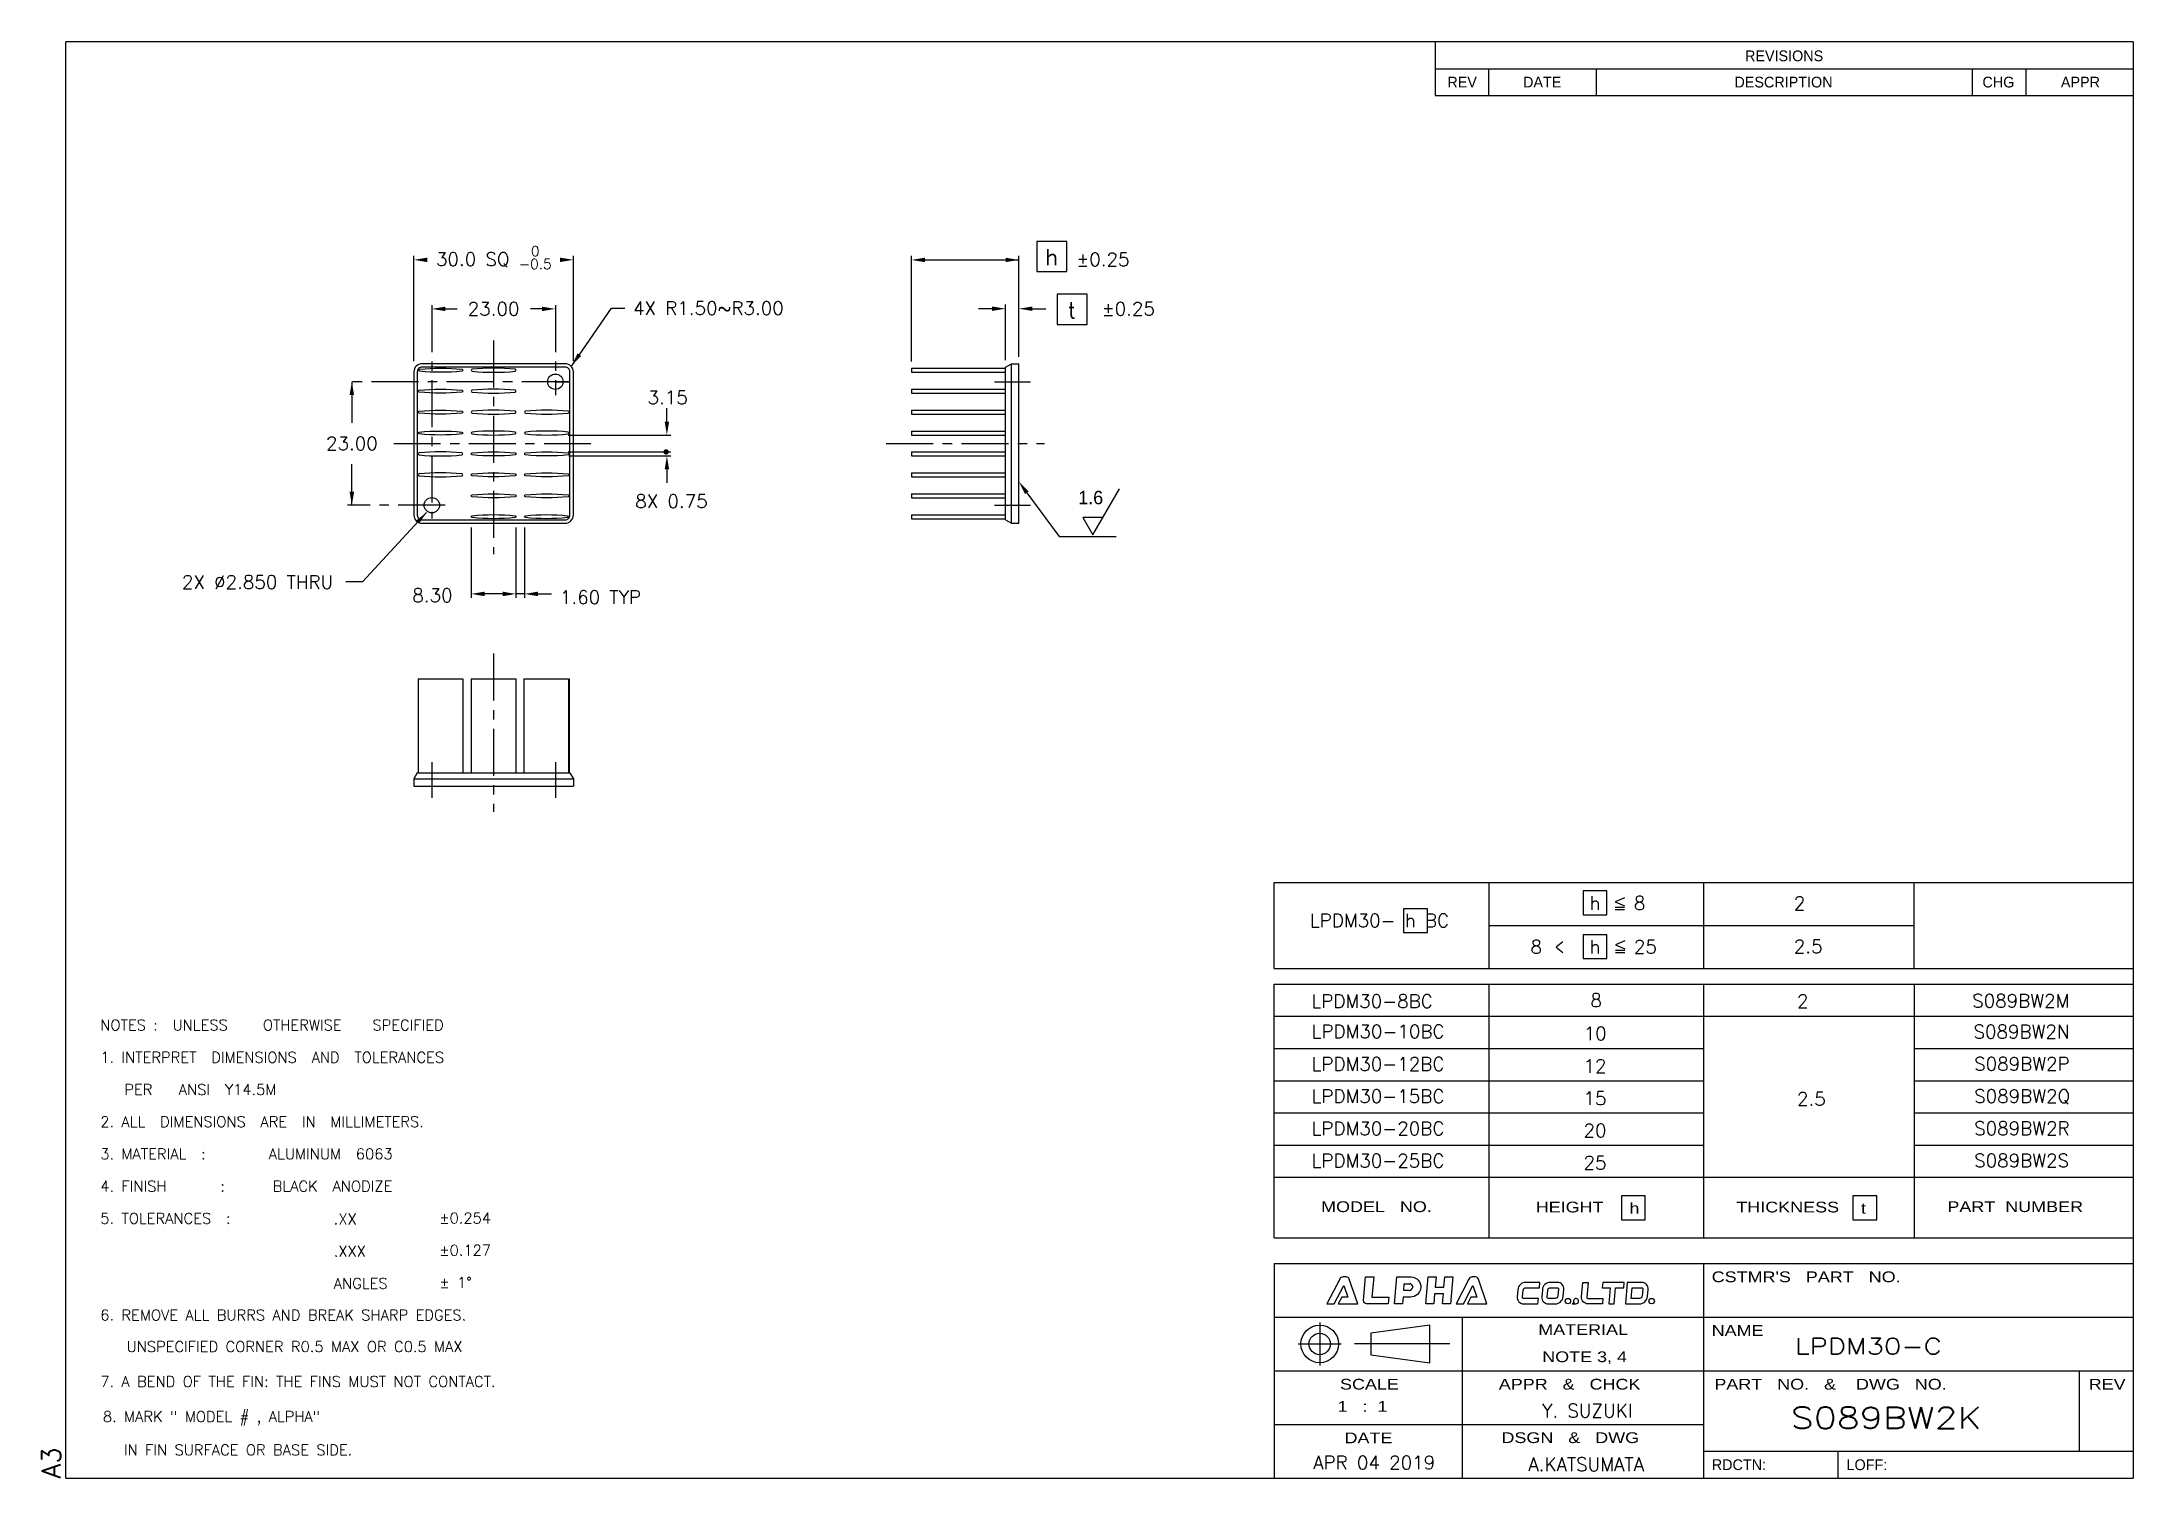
# Model space of a CAD drawing. Extents: x 0 to 390, y 2 to 270.
import ezdxf

# ---------------------------------------------------------------- set-up
doc = ezdxf.new("R2010")
doc.units = 0
doc.header["$LTSCALE"] = 7
doc.header["$MEASUREMENT"] = 0
doc.linetypes.add('CENTER', pattern=[2, 1.25, -0.25, 0.25, -0.25])
doc.layers.get('0').update_dxf_attribs({"linetype": 'CONTINUOUS'})
for name, color, linetype in [('2', 4, 'CONTINUOUS'), ('CTR', 1, 'CENTER'), ('XX', 2, 'CONTINUOUS')]:
    doc.layers.add(name, color=color, linetype=linetype)
doc.styles.add('20', font='SIMPLEX', dxfattribs={"height": 2, "bigfont": 'BIGFONT'})
doc.styles.add('25', font='SIMPLEX', dxfattribs={"height": 2.5, "bigfont": 'BIGFONT'})
doc.styles.add('30', font='SIMPLEX', dxfattribs={"height": 3, "bigfont": 'BIGFONT'})
doc.styles.add('35', font='SIMPLEX', dxfattribs={"height": 3.5, "bigfont": 'BIGFONT'})
doc.dimstyles.get("Standard").update_dxf_attribs({"dimtxt": 0.18, "dimasz": 0.18, "dimexe": 0.18, "dimexo": 0.0625, "dimgap": 0.09, "dimtad": 0, "dimtih": 1, "dimtoh": 1, "dimdec": 4, "dimzin": 0, "dimtxsty": '20', "dimcen": 0.09, "dimazin": 3, "dimtfac": 1, "dimtdec": 4, "dimtofl": 0, "dimtmove": 0, "dimatfit": 3, "dimtolj": 1, "dimtzin": 0})

msp = doc.modelspace()

# ---------------------------------------------------------------- linework, layer by layer
for p, q in [((162.48, 209.2), (179.98, 209.2)), ((162.48, 209.2), (162.48, 208.45)), ((162.48, 208.45), (179.98, 208.45)), ((179.98, 209.41), (181.09, 210.05)), ((179.98, 180.99), (179.98, 209.41)), ((181.09, 210.05), (182.48, 210.05)), ((182.48, 180.35), (182.48, 210.05)), ((162.48, 205.31), (179.98, 205.31)), ((162.48, 205.31), (162.48, 204.56)), ((162.48, 204.56), (179.98, 204.56)), ((162.48, 201.41), (179.98, 201.41)), ((162.48, 201.41), (162.48, 200.66)), ((162.48, 200.66), (179.98, 200.66)), ((162.48, 197.52), (179.98, 197.52)), ((162.48, 197.52), (162.48, 196.77)), ((162.48, 196.77), (179.98, 196.77)), ((162.48, 193.63), (179.98, 193.63)), ((162.48, 193.63), (162.48, 192.88)), ((162.48, 192.88), (179.98, 192.88)), ((162.48, 189.73), (179.98, 189.73)), ((162.48, 189.73), (162.48, 188.98)), ((162.48, 188.98), (179.98, 188.98)), ((162.48, 185.84), (179.98, 185.84)), ((162.48, 185.84), (162.48, 185.09)), ((162.48, 185.09), (179.98, 185.09)), ((162.48, 181.94), (179.98, 181.94)), ((162.48, 181.94), (162.48, 181.19)), ((162.48, 181.19), (179.98, 181.19)), ((179.98, 180.99), (181.09, 180.35)), ((181.09, 180.35), (182.48, 180.35)), ((70.59, 151.35), (70.59, 133.85)), ((70.59, 151.35), (78.89, 151.35)), ((78.89, 151.35), (78.89, 133.85)), ((80.49, 151.35), (88.8, 151.35)), ((80.49, 151.35), (80.49, 133.85)), ((88.8, 151.35), (88.8, 133.85)), ((90.26, 151.35), (90.26, 133.85)), ((90.26, 151.35), (98.7, 151.35)), ((98.7, 151.35), (98.7, 133.85)), ((70.43, 133.85), (69.79, 132.74)), ((69.79, 132.74), (69.79, 131.35)), ((70.43, 133.85), (98.85, 133.85)), ((98.85, 133.85), (99.49, 132.74)), ((99.49, 132.74), (99.49, 131.35)), ((69.79, 131.35), (99.49, 131.35))]:
    msp.add_line(p, q)
msp.add_lwpolyline([(69.79, 208.55), (69.79, 181.85, 0.414214), (71.29, 180.35), (97.99, 180.35, 0.414214), (99.49, 181.85), (99.49, 208.55, 0.414214), (97.99, 210.05), (71.29, 210.05, 0.414214)], format="xyb", close=True)
for centre in [(96.14, 206.7), (73.14, 183.7)]:
    msp.add_circle(centre, 1.43)
at = {"layer": '2'}
for p, q in [((69.79, 210.55), (69.79, 230.15)), ((99.49, 210.55), (99.49, 230.15)), ((162.48, 210.45), (162.48, 230.13)), ((182.48, 211.32), (182.48, 230.13)), ((164.98, 229.38), (182.48, 229.38)), ((75.14, 220.26), (77.86, 220.26)), ((94.26, 220.26), (91.54, 220.26)), ((177.48, 220.3), (174.98, 220.3)), ((179.98, 210.72), (179.98, 221.05)), ((182.48, 217.75), (182.48, 221.05)), ((184.98, 220.3), (187.48, 220.3)), ((58.24, 206.7), (58.24, 199.04)), ((181.09, 180.35), (181.09, 210.05)), ((116.91, 199.27), (116.91, 201.77)), ((98.51, 196.77), (117.66, 196.77)), ((58.24, 183.7), (58.24, 191.36)), ((98.51, 193.63), (117.66, 193.63)), ((98.65, 192.88), (117.66, 192.88)), ((116.91, 190.38), (116.91, 187.88)), ((196.25, 178.16), (201.21, 186.76)), ((80.49, 179.57), (80.49, 166.43)), ((88.8, 179.57), (88.8, 166.43)), ((90.4, 179.57), (90.4, 166.43)), ((198.14, 181.44), (194.35, 181.44)), ((194.35, 181.44), (196.25, 178.16)), ((86.3, 167.18), (82.99, 167.18)), ((90.4, 167.18), (88.8, 167.18)), ((92.9, 167.18), (95.4, 167.18)), ((98.57, 151.35), (98.57, 133.85)), ((69.79, 132.74), (99.49, 132.74)), ((230, 113.44), (390, 113.44)), ((230, 97.44), (230, 113.44)), ((270, 113.44), (270, 97.44)), ((310, 113.44), (310, 97.44)), ((349.19, 97.44), (349.19, 113.44)), ((295.29, 110.59), (293.54, 109.84)), ((293.54, 109.84), (295.29, 109.09)), ((270, 105.44), (349.19, 105.44)), ((293.54, 108.84), (295.29, 108.84)), ((295.29, 108.34), (293.54, 108.34)), ((283.77, 102.41), (282.52, 101.41)), ((282.52, 101.41), (283.77, 100.41)), ((295.32, 102.56), (293.57, 101.81)), ((293.57, 101.81), (295.32, 101.06)), ((230, 97.44), (390, 97.44)), ((293.57, 100.81), (295.32, 100.81)), ((295.32, 100.31), (293.57, 100.31)), ((230, 94.53), (390, 94.53)), ((230, 47.28), (230, 94.53)), ((230, 94.53), (310, 94.53)), ((270, 94.53), (270, 47.28)), ((310, 94.53), (310, 47.28)), ((349.19, 94.53), (349.19, 47.28)), ((349.19, 94.53), (390, 94.53)), ((230, 88.53), (390, 88.53)), ((230, 88.53), (310, 88.53)), ((349.19, 88.53), (390, 88.53)), ((230, 82.53), (310, 82.53)), ((230, 82.53), (310, 82.53)), ((349.19, 82.53), (390, 82.53)), ((349.19, 82.53), (390, 82.53)), ((230, 76.53), (310, 76.53)), ((230, 76.53), (310, 76.53)), ((349.19, 76.53), (390, 76.53)), ((349.19, 76.53), (390, 76.53)), ((230, 70.53), (310, 70.53)), ((349.19, 70.53), (390, 70.53)), ((230, 64.53), (310, 64.53)), ((349.19, 64.53), (390, 64.53)), ((230, 58.53), (390, 58.53)), ((230, 47.28), (390, 47.28))]:
    msp.add_line(p, q, dxfattribs=at)
for points in [[(191.4, 232.81), (185.81, 232.81), (185.81, 227.22), (191.4, 227.22)], [(195.16, 222.98), (189.57, 222.98), (189.57, 217.38), (195.16, 217.38)], [(292, 111.87), (287.56, 111.87), (287.56, 107.43), (292, 107.43)], [(258.57, 108.56), (254.13, 108.56), (254.13, 104.12), (258.57, 104.12)], [(292, 103.72), (287.56, 103.72), (287.56, 99.29), (292, 99.29)], [(299.12, 55.06), (294.68, 55.06), (294.68, 50.62), (299.12, 50.62)], [(342.24, 55.06), (337.8, 55.06), (337.8, 50.62), (342.24, 50.62)]]:
    msp.add_lwpolyline(points, close=True, dxfattribs=at)
for points in [[(70.43, 208.55), (70.43, 181.85, 0.414214), (71.29, 180.99), (97.99, 180.99, 0.414214), (98.85, 181.85), (98.85, 208.55, 0.414214), (97.99, 209.41), (71.29, 209.41, 0.414214)], [(70.89, 208.65, -0.90643), (70.89, 209.01, -0.049963), (78.73, 209.01, -0.90643), (78.73, 208.65, -0.049963)], [(88.64, 208.65, 0.90643), (88.64, 209.01, 0.049081), (80.65, 209.01, 0.90643), (80.65, 208.65, 0.049081)], [(70.75, 204.75, -0.90643), (70.75, 205.11, -0.049081), (78.73, 205.11, -0.90643), (78.73, 204.75, -0.049081)], [(88.64, 204.75, 0.90643), (88.64, 205.11, 0.049081), (80.65, 205.11, 0.90643), (80.65, 204.75, 0.049081)], [(70.75, 200.86, -0.90643), (70.75, 201.22, -0.049081), (78.73, 201.22, -0.90643), (78.73, 200.86, -0.049081)], [(88.64, 200.86, 0.90643), (88.64, 201.22, 0.049081), (80.65, 201.22, 0.90643), (80.65, 200.86, 0.049081)], [(98.54, 200.86, 0.90643), (98.54, 201.22, 0.049081), (90.56, 201.22, 0.90643), (90.56, 200.86, 0.049081)], [(70.75, 196.97, -0.90643), (70.75, 197.32, -0.049081), (78.73, 197.32, -0.90643), (78.73, 196.97, -0.049081)], [(88.64, 196.97, 0.90643), (88.64, 197.32, 0.049081), (80.65, 197.32, 0.90643), (80.65, 196.97, 0.049081)], [(98.54, 196.97, 0.90643), (98.54, 197.32, 0.049081), (90.56, 197.32, 0.90643), (90.56, 196.97, 0.049081)], [(70.75, 193.43, 0.90643), (70.75, 193.07, 0.049081), (78.73, 193.07, 0.90643), (78.73, 193.43, 0.049081)], [(88.64, 193.43, -0.90643), (88.64, 193.07, -0.049081), (80.65, 193.07, -0.90643), (80.65, 193.43, -0.049081)], [(98.54, 193.43, -0.90643), (98.54, 193.07, -0.049081), (90.56, 193.07, -0.90643), (90.56, 193.43, -0.049081)], [(70.75, 189.54, 0.90643), (70.75, 189.18, 0.049081), (78.73, 189.18, 0.90643), (78.73, 189.54, 0.049081)], [(88.64, 189.54, -0.90643), (88.64, 189.18, -0.049081), (80.65, 189.18, -0.90643), (80.65, 189.54, -0.049081)], [(98.54, 189.54, -0.90643), (98.54, 189.18, -0.049081), (90.56, 189.18, -0.90643), (90.56, 189.54, -0.049081)], [(88.64, 185.64, -0.90643), (88.64, 185.28, -0.049081), (80.65, 185.28, -0.90643), (80.65, 185.64, -0.049081)], [(98.54, 185.64, -0.90643), (98.54, 185.28, -0.049081), (90.56, 185.28, -0.90643), (90.56, 185.64, -0.049081)], [(88.64, 181.75, -0.90643), (88.64, 181.39, -0.049081), (80.65, 181.39, -0.90643), (80.65, 181.75, -0.049081)], [(98.4, 181.75, -0.90643), (98.4, 181.39, -0.049963), (90.56, 181.39, -0.90643), (90.56, 181.75, -0.049963)]]:
    msp.add_lwpolyline(points, format="xyb", close=True, dxfattribs=at)
at = {"layer": '2', "const_width": 0.5}
msp.add_lwpolyline([(116.52, 193.63, 1), (117.02, 193.63, 1)], format="xyb", close=True, dxfattribs=at)
at = {"layer": '2', "extrusion": (0, 0, -1)}
msp.add_lwpolyline([(-183.96, 186.03), (-189.95, 177.85), (-200.57, 177.85)], dxfattribs=at)
at = {"layer": '2'}
for points in [[(72.29, 229.81), (72.29, 228.98), (69.79, 229.4)], [(96.99, 229.81), (96.99, 228.98), (99.49, 229.4)], [(164.98, 229.8), (164.98, 228.97), (162.48, 229.38)], [(179.98, 229.8), (179.98, 228.97), (182.48, 229.38)], [(75.64, 220.68), (75.64, 219.85), (73.14, 220.26)], [(93.64, 219.85), (93.64, 220.68), (96.14, 220.26)], [(177.48, 220.71), (177.48, 219.88), (179.98, 220.3)], [(184.98, 220.71), (184.98, 219.88), (182.48, 220.3)], [(58.66, 204.2), (57.82, 204.2), (58.24, 206.7)], [(116.5, 199.27), (117.33, 199.27), (116.91, 196.77)], [(116.5, 190.38), (117.33, 190.38), (116.91, 192.88)], [(57.82, 186.2), (58.66, 186.2), (58.24, 183.7)], [(82.99, 167.6), (82.99, 166.76), (80.49, 167.18)], [(86.3, 167.6), (86.3, 166.76), (88.8, 167.18)], [(92.9, 167.6), (92.9, 166.76), (90.4, 167.18)]]:
    msp.add_solid(points, dxfattribs=at)
at = {"layer": '2', "extrusion": (0, 0, -1)}
msp.add_solid([(-184.3, 186.28), (-182.48, 188.05), (-183.62, 185.79)], dxfattribs=at)
at = {"layer": 'CTR'}
for p, q in [((73.14, 220.96), (73.14, 181.2)), ((96.14, 220.96), (96.14, 204.2)), ((84.64, 214.37), (84.64, 174.57)), ((98.64, 206.7), (57.43, 206.7)), ((96.14, 206.7), (98.64, 206.7)), ((177.91, 206.7), (184.64, 206.7)), ((66.03, 195.2), (104.33, 195.2)), ((157.77, 195.2), (187.23, 195.2)), ((75.64, 183.7), (57.43, 183.7)), ((177.91, 183.7), (184.64, 183.7)), ((84.64, 156.06), (84.64, 126.6)), ((73.14, 135.84), (73.14, 129.19)), ((96.14, 135.84), (96.14, 129.19))]:
    msp.add_line(p, q, dxfattribs=at)
at = {"layer": 'XX'}
for p, q in [((390, 270), (5, 270)), ((5, 2.5), (5, 270)), ((260, 270), (260, 260)), ((390, 270), (390, 2.5)), ((260, 265), (390, 265)), ((270, 260), (270, 265)), ((290, 265), (290, 260)), ((360, 265), (360, 260)), ((370, 265), (370, 260)), ((260, 260), (390, 260)), ((230, 42.5), (390, 42.5)), ((230, 42.5), (230, 2.5)), ((310, 42.5), (310, 2.5)), ((254.14, 37.47), (254.25, 38.72)), ((255.13, 37.47), (254.14, 37.47)), ((254.25, 38.72), (255.26, 38.72)), ((255.82, 38.11), (255.82, 38.09)), ((230, 32.5), (390, 32.5)), ((238.5, 31.5), (238.5, 23.5)), ((265, 32.5), (265, 2.5)), ((234.5, 27.5), (242.5, 27.5)), ((262.75, 27.5), (245, 27.5)), ((259, 31), (248, 29.5)), ((248, 29.5), (248, 25.5)), ((259, 24), (259, 31)), ((248, 25.5), (259, 24)), ((230, 22.5), (390, 22.5)), ((380, 7.5), (380, 22.5)), ((230, 12.5), (310, 12.5)), ((310, 7.5), (390, 7.5)), ((335, 7.5), (335, 2.5)), ((5, 2.5), (390, 2.5))]:
    msp.add_line(p, q, dxfattribs=at)
for points in [[(242.97, 38.37), (243.71, 36.22), (242.61, 36.22), (241.96, 34.97), (245.58, 34.97), (243.99, 39.59, 0.320242), (243.46, 39.97), (242.84, 39.97, 0.280064), (242.23, 39.59), (239.83, 34.97), (241.21, 34.97)], [(251.24, 34.97), (247.23, 34.97, -0.440011), (246.67, 35.58), (247.05, 39.97), (248.55, 39.97), (248.22, 36.22), (251.35, 36.22)], [(255.38, 36.22), (254.03, 36.22), (253.93, 34.97), (252.43, 34.97), (252.86, 39.97), (255.51, 39.97, -0.440011), (257.32, 37.99), (257.31, 37.98, -0.388879)], [(269.64, 34.97), (268.06, 39.59, 0.320242), (267.52, 39.97), (266.91, 39.97, 0.280064), (266.3, 39.59), (263.89, 34.97), (265.27, 34.97), (267.04, 38.37), (267.78, 36.22), (266.67, 36.22), (266.02, 34.97)], [(276.26, 36.18), (276.38, 37.51, -0.388879), (276.88, 37.97), (279.42, 37.97), (279.5, 38.97), (276.88, 38.97, 0.388879), (275.38, 37.6), (275.27, 36.27, 0.440011), (276.46, 34.97), (279.15, 34.97), (279.24, 35.97), (276.46, 35.97, -0.440011)], [(283.85, 36.33), (283.97, 37.66, 0.440011), (282.77, 38.97), (281.45, 38.97, 0.388879), (279.96, 37.6), (279.84, 36.27, 0.440011), (281.04, 34.97), (282.36, 34.97, 0.388879)], [(287.26, 36.27), (287.5, 38.97), (288.5, 38.97), (288.26, 36.18, 0.440011), (288.46, 35.97), (291.24, 35.97), (291.15, 34.97), (288.46, 34.97, -0.440011)], [(298.46, 38.97), (295.77, 38.97), (295.42, 34.97), (298.05, 34.97, 0.388879), (299.54, 36.33), (299.66, 37.66, 0.440011)], [(281.04, 35.97, -0.440011), (280.84, 36.18), (280.96, 37.51, -0.388879), (281.45, 37.97), (282.77, 37.97, -0.440011), (282.97, 37.75), (282.85, 36.42, -0.388879), (282.36, 35.97)], [(286.23, 34.97, 5.027339), (285.88, 35.11), (285.53, 34.97)], [(298.54, 36.42, -0.388879), (298.05, 35.97), (296.51, 35.97), (296.69, 37.97), (298.46, 37.97, -0.440011), (298.66, 37.75)]]:
    msp.add_lwpolyline(points, format="xyb", close=True, dxfattribs=at)
for points in [[(263.3, 39.97), (262.86, 34.97), (261.36, 34.97), (261.53, 36.84), (259.9, 36.84), (259.74, 34.97), (258.24, 34.97), (258.68, 39.97), (260.18, 39.97), (260.01, 38.09), (261.64, 38.09), (261.8, 39.97)], [(293.61, 37.97), (295.11, 37.97), (295.2, 38.97), (291.2, 38.97), (291.11, 37.97), (292.61, 37.97), (292.35, 34.97), (293.35, 34.97)]]:
    msp.add_lwpolyline(points, close=True, dxfattribs=at)
for centre, radius in [((284.73, 35.47), 0.5), ((300.32, 35.47), 0.5), ((238.5, 27.5), 3.5), ((238.5, 27.5), 2)]:
    msp.add_circle(centre, radius, dxfattribs=at)
for centre, radius, start, end in [((255.13, 38.15), 0.688, 270, 355), ((255.26, 38.15), 0.563, 356.1055, 90)]:
    msp.add_arc(centre, radius, start, end, dxfattribs=at)

# ---------------------------------------------------------------- texts
at = {"layer": '2'}
msp.add_text('1.6', height=2.5, dxfattribs=at).set_placement((193.52, 183.88))
at = {"layer": '2', "style": '25'}
for s, height, p in [('h', 2.5, (288.76, 108.36)), ('8', 2.5, (297.01, 108.36)), ('2', 2.5, (326.79, 108.31)), ('LPDM30- h BC', 2.5, (236.67, 105.11)), ('8', 2.5, (277.76, 100.22)), ('h', 2.5, (288.76, 100.22)), ('25', 2.5, (297.01, 100.22)), ('2.5', 2.5, (326.79, 100.27)), ('LPDM30-8BC', 2.5, (236.96, 90.08)), ('8', 2.5, (288.91, 90.25)), ('2', 2.5, (327.39, 90.08)), ('S089BW2M', 2.5, (360.01, 90.16)), ('NOTES :  UNLESS   OTHERWISE   SPECIFIED', 2, (11.39, 85.88)), ('LPDM30-10BC', 2.5, (237, 84.45)), ('10', 2.5, (287.66, 84.07)), ('S089BW2N', 2.5, (360.26, 84.4)), ('1. INTERPRET  DIMENSIONS  AND  TOLERANCES', 2, (11.39, 79.88)), ('LPDM30-12BC', 2.5, (236.98, 78.38)), ('12', 2.5, (287.63, 78)), ('S089BW2P', 2.5, (360.38, 78.4)), ('   PER   ANSI  Y14.5M', 2, (11.39, 73.88)), ('LPDM30-15BC', 2.5, (236.98, 72.38)), ('15', 2.5, (287.63, 72)), ('2.5', 2.5, (327.39, 71.88)), ('S089BW2Q', 2.5, (360.38, 72.4)), ('2. ALL  DIMENSIONS  ARE  IN  MILLIMETERS.', 2, (11.39, 67.88)), ('LPDM30-20BC', 2.5, (236.98, 66.38)), ('20', 2.5, (287.63, 66)), ('S089BW2R', 2.5, (360.38, 66.4)), ('3. MATERIAL  :', 2, (11.39, 61.88)), ('ALUMINUM  6063', 2, (42.77, 61.88)), ('LPDM30-25BC', 2.5, (236.98, 60.38)), ('25', 2.5, (287.63, 60)), ('S089BW2S', 2.5, (360.38, 60.4)), ('4. FINISH      :', 2, (11.39, 55.88)), ('BLACK  ANODIZE', 2, (43.5, 55.88)), ('5. TOLERANCES  :', 2, (11.39, 49.88)), ('.XX', 2, (54.88, 49.77)), ('%%P0.254', 2, (74.56, 49.94)), ('.XXX', 2, (54.88, 43.77)), ('%%P0.127', 2, (74.56, 43.94)), ('ANGLES', 2, (54.88, 37.77)), ('%%P 1%%d', 2, (74.56, 37.94)), ('6. REMOVE ALL BURRS AND BREAK SHARP EDGES. ', 2, (11.39, 31.88)), ('UNSPECIFIED CORNER R0.5 MAX OR C0.5 MAX', 2, (16.29, 26)), ('7. A BEND OF THE FIN: THE FINS MUST NOT CONTACT.', 2, (11.39, 19.5)), ('Y. SUZUKI', 2.5, (279.91, 13.82)), ('8. MARK " MODEL # , ALPHA" ', 2, (11.88, 12.98)), ('IN FIN SURFACE OR BASE SIDE.', 2, (15.79, 6.76)), ('APR 04 2019', 2.5, (237.28, 4.15)), ('A.KATSUMATA', 2.5, (277.35, 3.82))]:
    msp.add_text(s, height=height, dxfattribs=at).set_placement(p)
at = {"layer": '2', "width": 1.25}
for s, p in [('MODEL   NO.', (238.76, 52.06)), ('HEIGHT', (278.73, 51.99)), ('h', (296.18, 51.75)), ('THICKNESS', (316.09, 51.99)), ('t', (339.3, 51.75)), ('PART  NUMBER', (355.4, 52.06)), ('NOTE 3, 4', (279.94, 24.11)), ('1   :  1', (241.82, 14.86))]:
    msp.add_text(s, height=2, dxfattribs=at).set_placement(p)
for s, height, style, p in [('LPDM30-C', 3, '30', (327.04, 25.57)), ('S089BW2K', 4, '35', (326.23, 11.73))]:
    msp.add_text(s, height=height, dxfattribs=dict(at, style=style)).set_placement(p)
at = {"layer": '2'}
for s, insert, char_height, attachment_point, style in [('{30.0 SQ}', (80.76, 229.4), 2.5, 5, '25'), ('0', (92.4, 231.01), 1.88, 5, '25'), ('h', (188.58, 229.88), 3, 5, '30'), ('%%P0.25', (198.15, 229.47), 2.5, 5, '25'), ('-0.5', (92.4, 228.62), 1.875, 5, '25'), ('{23.00}', (84.64, 220.26), 2.5, 5, '25'), ('4X R1.50~R3.00', (110.61, 220.41), 2.5, 4, '25'), ('t', (192.34, 220.04), 3, 5, '30'), ('%%P0.25', (202.88, 220.28), 2.5, 5, '25'), ('3.15', (117.07, 203.77), 2.5, 5, '25'), ('{23.00}', (58.24, 195.2), 2.5, 5, '25'), ('{8X 0.75}', (117.77, 184.45), 2.5, 5, '25'), ('2X %%C2.850 THRU', (40.67, 169.39), 2.5, 5, '25'), ('8.30', (73.25, 166.92), 2.5, 5, '25'), ('1.60 TYP', (104.54, 166.56), 2.5, 5, '25')]:
    msp.add_mtext(s, dxfattribs=dict(at, insert=insert, char_height=char_height, attachment_point=attachment_point, style=style))
at = {"layer": 'XX'}
for s, p in [('REVISIONS', (317.71, 266.39)), ('REV', (262.27, 261.5)), ('DATE', (276.37, 261.5)), ('DESCRIPTION', (315.74, 261.5)), ('CHG', (361.93, 261.5)), ('APPR ', (376.54, 261.5)), ('RDCTN:', (311.52, 4.01)), ('LOFF:', (336.62, 4))]:
    msp.add_text(s, height=2, dxfattribs=at).set_placement(p)
at = {"layer": 'XX', "width": 1.25}
for s, p in [("CSTMR'S   PART   NO.", (311.5, 39)), ('MATERIAL', (279.2, 29.17)), ('NAME', (311.5, 29)), ('SCALE', (242.28, 19)), ('APPR   &   CHCK', (271.85, 19)), ('PART   NO.   &    DWG   NO.', (312, 19)), ('REV', (381.72, 19)), ('DATE', (243.12, 9)), ('DSGN   &   DWG', (272.35, 9.04))]:
    msp.add_text(s, height=2, dxfattribs=at).set_placement(p)
at = {"layer": 'XX', "style": '35'}
msp.add_text('A3', height=3.5, rotation=90, dxfattribs=at).set_placement((4, 2.5))

# ---------------------------------------------------------------- leaders
at = {"layer": '2', "annotation_type": 0, "has_hookline": 1, "hookline_direction": 0, "text_width": 29.83}
msp.add_leader([(99.18, 209.68), (106.61, 220.41), (109.11, 220.41)], dimstyle='STANDARD', override={"dimtxt": 2.5, "dimasz": 2.5, "dimexe": 0.75, "dimexo": 2, "dimgap": 1.5, "dimdec": 6, "dimtxsty": '25', "dimtol": 1, "dimtp": 0.1, "dimtdec": 6}, dxfattribs=at)
at = {"layer": '2'}
msp.add_leader([(72.13, 182.35), (60.22, 169.41), (57.1, 169.41)], dimstyle='STANDARD', override={"dimtxt": 2.5, "dimasz": 2.5, "dimexe": 0.75, "dimexo": 2, "dimgap": 1.5, "dimdec": 6, "dimtxsty": '25', "dimtol": 1, "dimtp": 0.1, "dimtdec": 6, "dimtmove": 2}, dxfattribs=at)

doc.saveas('drawing.dxf')
